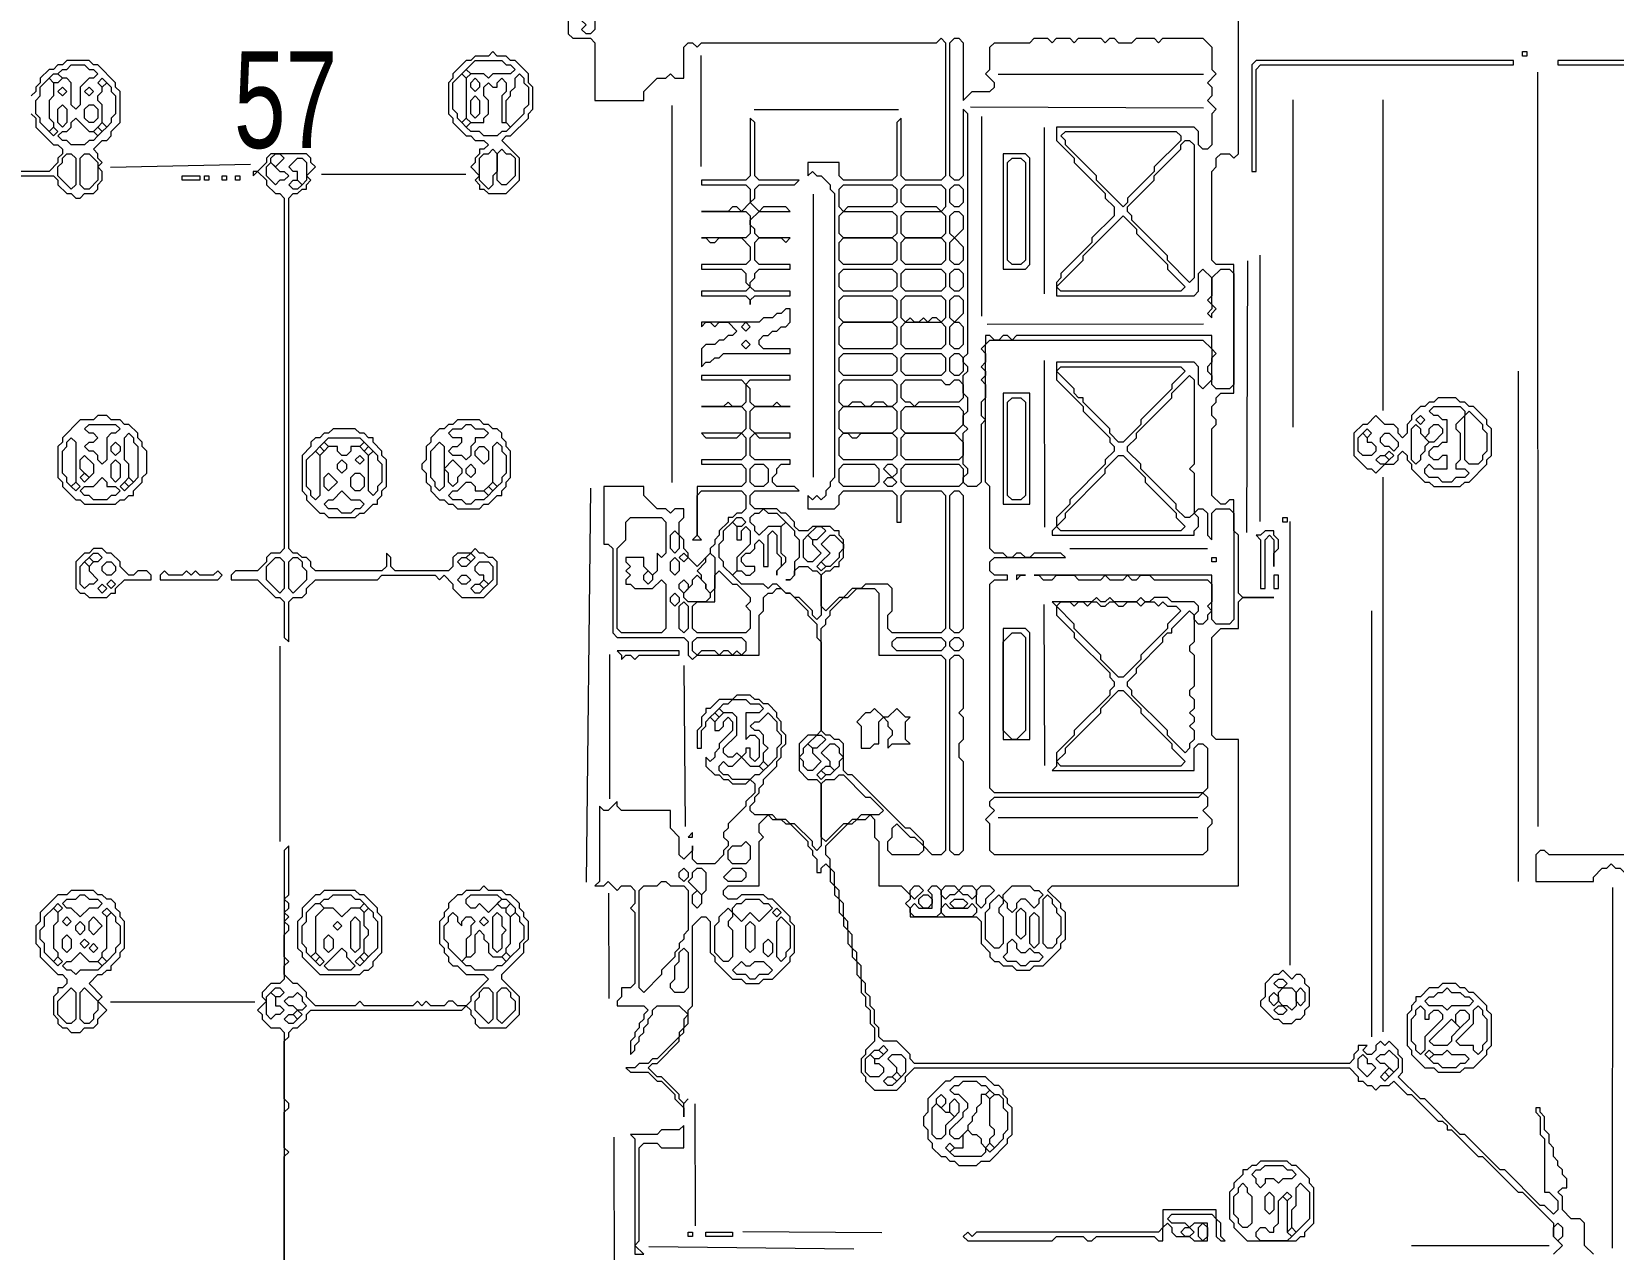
# Model space of a CAD drawing. Extents: x 10 to 1972, y 11 to 1392.
# Drawn here: x 509.1 to 865.5, y 531.1 to 805.5 of the extents above; entities that cross this region are included whole.
import ezdxf

# ---------------------------------------------------------------- set-up
doc = ezdxf.new("R2010")
doc.units = 0
for name, color, linetype, lineweight in [('OCR_TEXT', 6, 'Continuous', 0), ('TRACE_CURVE', 6, 'Continuous', 0), ('TRACE_STRAIGHT', 5, 'Continuous', 0), ('TRACE_TEXT_SYMBOL', 6, 'Continuous', 0)]:
    doc.layers.add(name, color=color, linetype=linetype, lineweight=lineweight)
doc.styles.add('wqy-unicode', font='wqy-unicode.lff')

msp = doc.modelspace()

# ---------------------------------------------------------------- linework, layer by layer
at = {"layer": 'TRACE_CURVE', "color": 6}
for points in [[(630, 815), (630, 805), (631, 804), (635, 804), (636, 803), (636, 790), (647, 790), (647, 792), (650, 795), (652, 795), (653, 796), (654, 795), (656, 795), (656, 802), (657, 803), (658, 803), (659, 802), (660, 803), (713, 803), (714, 804), (715, 803), (715, 773), (714, 772), (706, 772), (705, 773), (705, 786), (704, 785), (704, 773), (703, 772), (692, 772), (691, 773), (691, 776), (684, 776), (684, 773), (685, 774), (686, 773), (687, 773), (689, 771), (689, 770), (690, 769), (690, 705), (689, 704), (689, 703), (688, 702), (688, 701), (687, 700), (686, 701), (685, 700), (684, 701), (684, 698), (690, 698), (691, 699), (691, 701), (692, 702), (703, 702), (704, 701), (704, 695)], [(777, 724), (780, 724), (780, 753), (776, 753), (775, 754), (775, 774), (776, 775), (776, 777), (777, 778), (779, 778), (780, 777), (781, 778), (781, 811)], [(716, 803), (717, 804), (718, 804), (719, 803), (719, 790), (721, 792), (725, 792), (726, 793), (726, 794), (724, 796), (725, 797), (725, 802), (726, 803), (734, 803), (735, 804), (738, 804), (739, 803), (740, 804), (743, 804), (744, 803), (745, 804), (750, 804), (751, 803), (752, 804), (753, 804), (754, 803), (757, 803), (758, 804), (762, 804), (763, 803), (764, 804), (773, 804), (775, 802), (775, 797), (776, 796), (774, 794), (775, 793), (775, 791), (774, 790), (776, 788), (775, 787), (775, 780), (774, 779), (773, 779), (772, 780), (772, 783), (771, 784), (740, 784), (740, 781), (744, 777), (744, 776), (751, 769), (751, 768), (753, 766), (753, 764), (748, 759), (748, 758), (741, 751), (741, 750), (740, 749), (740, 746), (771, 746), (772, 747), (772, 751)], [(720, 730), (719, 731), (719, 732), (720, 733), (720, 787), (719, 788), (719, 773), (718, 772), (717, 772), (716, 773), (716, 803)], [(563, 778), (562, 777), (562, 776), (560, 774), (559, 774), (559, 773), (560, 774), (562, 772), (562, 771), (564, 769), (565, 769), (566, 768), (566, 689), (565, 688), (563, 688), (562, 687), (562, 686), (560, 684), (555, 684), (554, 683), (554, 682), (560, 682), (564, 678), (565, 678), (566, 677), (566, 669), (567, 668), (567, 677), (568, 678), (570, 678), (571, 679), (571, 680), (573, 682), (587, 682), (588, 683), (600, 683), (601, 682), (602, 683), (604, 681), (604, 680), (606, 678), (611, 678), (614, 681), (614, 686), (613, 687), (612, 687), (611, 688), (610, 688), (609, 689), (608, 688), (605, 688), (604, 687), (604, 685), (603, 684), (591, 684), (590, 685), (590, 687), (589, 688), (589, 685), (588, 684), (573, 684), (572, 685), (572, 686), (571, 687)], [(571, 687), (570, 687), (569, 688), (568, 688), (567, 689), (567, 768), (568, 769), (569, 769), (570, 770), (571, 770), (571, 771), (572, 772), (571, 773), (573, 775), (572, 776), (572, 777), (571, 778), (563, 778)], [(772, 751), (773, 752), (775, 750), (775, 746), (774, 745), (775, 744), (775, 743), (774, 742), (775, 741), (775, 742), (776, 743), (775, 744), (775, 750), (777, 752), (779, 752), (780, 751), (780, 726), (779, 725), (776, 725), (775, 726), (775, 732), (776, 733), (775, 734), (775, 737), (731, 737), (730, 736), (729, 737), (728, 737), (727, 736), (726, 736), (725, 737), (724, 737), (724, 735), (723, 734), (724, 733), (724, 731), (723, 730), (724, 729), (724, 728), (723, 727), (724, 726), (724, 723), (723, 722), (723, 719), (724, 718), (723, 717), (723, 704), (722, 703), (720, 703), (719, 704), (719, 705), (720, 706), (720, 707), (719, 708), (719, 715), (720, 716), (719, 717), (719, 719), (720, 720), (720, 723), (719, 724), (719, 728), (720, 729), (720, 730)], [(724, 735), (725, 736), (773, 736), (775, 734), (775, 731), (774, 730), (774, 729), (775, 728), (775, 727), (773, 725), (772, 726), (772, 730), (771, 731), (740, 731), (740, 727), (746, 721), (746, 720), (752, 714), (752, 713), (753, 712), (753, 711), (751, 709), (751, 708), (743, 700), (743, 699), (740, 696), (740, 694), (739, 693), (739, 692), (771, 692), (771, 693), (772, 694), (772, 696), (771, 697), (772, 698), (773, 698), (774, 697), (774, 692), (775, 691), (775, 697), (776, 698), (779, 698), (780, 697), (780, 673), (779, 672), (776, 672), (775, 673), (775, 683), (735, 683), (736, 683), (737, 682), (739, 682), (740, 683), (744, 683), (745, 682), (750, 682), (751, 683), (752, 682), (755, 682), (756, 683), (757, 682), (758, 682), (759, 683), (761, 683)], [(741, 688), (735, 688), (734, 687), (733, 687), (732, 688), (731, 688), (730, 687), (729, 687), (728, 688), (726, 688), (725, 689), (725, 703), (724, 704), (724, 735)], [(671, 716), (671, 720), (672, 721), (680, 721), (678, 721), (677, 722), (676, 721), (672, 721), (671, 722), (671, 725), (670, 726), (671, 727), (680, 727), (680, 728), (660, 728), (660, 727), (669, 727), (670, 726), (670, 722), (669, 721), (667, 721), (666, 722), (665, 721), (660, 721), (669, 721), (670, 720), (670, 716), (669, 715), (660, 715), (661, 714), (668, 714), (669, 715), (670, 714), (670, 710), (669, 709), (660, 709), (660, 708), (669, 708), (670, 707), (670, 704), (669, 703), (659, 703), (659, 692), (658, 691), (660, 691), (659, 692), (659, 701), (660, 702), (669, 702), (670, 701), (670, 698), (669, 697), (668, 697), (667, 696), (666, 696), (666, 695), (664, 693), (664, 692), (663, 691), (663, 690), (662, 689), (662, 688), (659, 685), (657, 687)], [(688, 622), (693, 627), (694, 627), (695, 628), (697, 628), (698, 629), (699, 628), (699, 624), (700, 623), (700, 613), (705, 613), (707, 611), (707, 610), (706, 609), (707, 608), (707, 606), (722, 606), (723, 605), (723, 600), (725, 598), (725, 597), (726, 596), (727, 596), (728, 595), (730, 595), (731, 594), (734, 594), (735, 595), (737, 595), (741, 599), (741, 600), (742, 601), (742, 607), (741, 608), (741, 609), (738, 612), (739, 613), (781, 613), (781, 646), (776, 646), (775, 647), (775, 669), (777, 671), (781, 671), (781, 677), (782, 678), (789, 678), (782, 678), (781, 679), (781, 692), (780, 693), (780, 700), (779, 700), (778, 699), (777, 699), (775, 701), (775, 716), (776, 717), (776, 718), (775, 719), (775, 721), (776, 722), (776, 723), (777, 724)], [(704, 695), (705, 695), (705, 701), (706, 702), (714, 702), (715, 701), (715, 671), (714, 670), (703, 670), (702, 671), (702, 674), (703, 675), (703, 680), (702, 681), (697, 681), (696, 680), (694, 680), (692, 678), (691, 678), (688, 675), (687, 676), (687, 683), (688, 684), (689, 684), (690, 685), (691, 685), (691, 686), (692, 687), (692, 691), (691, 692), (691, 693), (690, 693), (689, 694), (685, 694), (684, 693), (682, 693), (681, 694), (681, 695), (679, 697), (678, 697), (677, 698), (672, 698), (671, 699), (671, 701), (672, 702), (682, 702), (681, 703), (677, 703), (676, 704), (676, 705), (677, 706), (677, 707), (678, 708), (680, 708), (680, 709), (672, 709), (671, 710), (671, 714), (672, 715), (673, 714), (680, 714), (680, 715), (672, 715), (671, 716)], [(657, 687), (657, 688), (656, 689), (656, 691), (655, 692), (655, 695), (656, 696), (656, 698), (654, 698), (653, 697), (652, 698), (650, 698), (647, 701), (647, 703), (638, 703), (638, 690), (639, 690), (640, 689), (640, 670), (641, 669), (656, 669), (657, 668), (657, 665), (658, 664), (659, 665), (673, 665), (673, 674), (674, 675), (674, 678), (675, 679), (676, 679), (677, 680), (678, 680), (679, 679), (680, 679), (684, 675), (684, 674), (686, 672), (686, 669), (687, 668), (687, 648), (686, 647), (684, 647), (682, 645), (682, 639), (684, 637), (686, 637), (687, 636), (687, 622), (686, 621), (685, 622), (685, 623), (681, 627), (680, 627), (679, 628), (677, 628), (676, 629), (672, 629), (671, 630), (671, 631), (672, 632), (672, 633), (673, 634), (673, 635)], [(761, 683), (762, 682), (774, 682), (775, 681), (775, 677), (774, 676), (775, 675), (774, 674), (774, 673), (773, 672), (772, 672), (771, 673), (771, 674), (772, 675), (772, 676), (771, 677), (766, 677), (765, 678), (762, 678), (761, 677), (760, 677), (759, 678), (758, 677), (753, 677), (752, 678), (751, 677), (750, 677), (749, 678), (748, 677), (739, 677), (740, 676), (740, 674), (744, 670), (744, 669), (752, 661), (752, 660), (753, 659), (753, 658), (752, 657), (752, 656), (744, 648), (744, 647), (740, 643), (740, 640), (739, 639), (771, 639), (771, 644), (772, 645), (773, 645), (774, 644), (774, 635), (773, 634), (726, 634), (725, 635), (725, 681), (726, 682), (729, 682), (729, 683), (726, 683), (725, 684), (725, 686), (726, 687), (742, 687), (741, 688)], [(673, 635), (674, 636), (674, 637), (677, 640), (677, 641), (678, 642), (678, 644), (679, 645), (679, 647), (678, 648), (678, 650), (677, 651), (677, 652), (675, 654), (674, 654), (673, 655), (672, 655), (671, 656), (668, 656), (667, 655), (664, 655), (662, 653), (661, 653), (661, 652), (660, 651), (660, 649), (659, 648), (659, 644), (660, 644), (660, 648), (661, 649), (661, 650), (662, 651), (663, 650), (663, 648), (664, 648), (665, 649), (665, 650), (666, 651), (667, 650), (667, 648), (664, 645), (664, 644), (663, 643), (663, 642), (662, 641), (661, 642), (661, 640), (663, 638), (664, 638), (665, 637), (666, 637), (667, 636), (670, 636), (671, 637), (672, 636), (672, 634), (670, 632), (670, 631), (666, 627), (666, 626), (665, 625), (665, 624), (666, 623)], [(666, 623), (666, 622), (665, 621), (665, 620), (663, 618), (659, 618), (658, 619), (658, 622), (658, 621), (656, 619), (655, 620), (655, 624), (653, 626), (653, 630), (642, 630), (641, 631), (641, 632), (639, 630), (638, 630), (637, 631), (637, 614), (636, 613), (638, 613), (639, 614), (641, 612), (642, 613), (644, 613), (645, 612), (645, 609), (644, 608), (645, 607), (645, 591), (644, 590), (642, 590), (642, 588), (641, 587), (641, 586), (647, 586), (648, 585), (647, 584), (647, 583), (646, 582), (646, 581), (645, 580), (645, 579), (644, 578), (644, 575), (645, 576), (645, 577), (646, 578), (646, 579), (647, 580), (647, 581), (648, 582), (648, 583), (649, 584), (649, 585), (650, 586), (655, 586), (657, 584), (656, 583), (656, 581), (655, 580), (655, 579)], [(673, 625), (673, 627), (675, 629), (676, 628), (678, 628), (679, 627), (680, 627), (684, 623), (684, 622), (685, 621), (685, 620), (686, 619), (686, 616), (687, 616), (687, 617), (688, 618), (689, 617), (689, 614), (690, 613), (690, 611), (691, 610), (691, 607), (692, 606), (692, 604), (693, 603), (693, 600), (694, 599), (694, 597), (695, 596), (695, 593), (696, 592), (696, 589), (697, 588), (697, 586), (698, 585), (698, 582), (699, 581), (699, 578), (697, 576), (697, 575), (696, 574), (696, 571), (697, 570), (697, 569), (699, 567), (704, 567), (706, 569), (706, 570), (708, 572), (806, 572), (808, 570), (808, 569), (809, 569), (810, 568), (811, 568), (812, 567), (813, 568), (815, 568), (816, 569), (819, 566), (820, 566), (826, 560), (827, 560), (828, 559)], [(655, 579), (650, 574), (649, 574), (648, 573), (646, 573), (645, 572), (643, 572), (644, 571), (648, 571), (650, 569), (651, 569), (654, 566), (654, 565), (656, 563), (656, 561), (656, 564), (657, 565), (656, 564), (655, 565), (655, 566), (651, 570), (650, 570), (648, 572), (649, 573), (650, 573), (655, 578), (655, 579), (656, 580), (656, 581), (657, 582), (657, 585), (658, 586), (658, 604), (660, 606), (661, 606), (662, 605), (662, 598), (663, 597), (663, 596), (667, 592), (669, 592), (670, 591), (673, 591), (674, 592), (676, 592), (680, 596), (680, 597), (681, 598), (681, 604), (680, 605), (680, 606), (676, 610), (675, 610), (674, 611), (669, 611), (668, 610), (666, 610), (665, 611), (665, 612), (666, 613), (673, 613), (673, 623), (674, 624), (673, 625)], [(567, 622), (566, 621), (566, 592), (565, 591), (563, 591), (561, 589), (561, 588), (562, 587), (560, 585), (561, 584), (561, 583), (563, 581), (565, 581), (566, 580), (566, 495)], [(599, 586), (598, 587), (597, 586), (596, 587), (595, 586), (584, 586), (583, 587), (582, 586), (573, 586), (571, 588), (571, 589), (569, 591), (568, 591), (566, 593), (566, 595), (567, 596), (566, 597), (566, 602), (567, 603), (567, 604), (566, 605), (567, 606), (566, 607), (567, 608), (567, 609), (566, 610), (567, 611), (567, 622)], [(850, 556), (850, 544), (851, 544), (853, 542), (853, 540), (852, 539), (850, 541), (849, 541), (841, 549), (840, 549), (832, 557), (831, 557), (823, 565), (822, 565), (817, 570), (818, 571), (818, 574), (817, 575), (817, 576), (815, 578), (814, 577), (813, 578), (812, 577), (812, 576), (811, 575), (810, 575), (809, 576), (810, 577), (808, 577), (808, 576), (807, 575), (807, 574), (806, 573), (708, 573), (707, 574), (707, 575), (704, 578), (701, 578), (700, 579), (700, 581), (699, 582), (699, 585), (698, 586), (698, 588), (697, 589), (697, 591), (696, 592), (696, 595), (695, 596), (695, 598), (694, 599), (694, 602), (693, 603), (693, 605), (692, 606), (692, 609), (691, 610), (691, 612), (690, 613), (690, 616), (689, 617), (689, 619), (688, 620), (688, 622)], [(566, 562), (567, 563), (567, 564), (566, 565), (566, 578), (567, 579), (567, 580), (568, 581), (569, 581), (571, 583), (571, 584), (572, 585), (606, 585), (607, 586), (608, 585), (608, 584), (609, 583), (609, 582), (610, 581), (616, 581), (619, 584), (619, 588), (615, 592), (615, 593), (620, 598), (620, 600), (621, 601), (621, 605), (620, 606), (620, 607), (619, 608), (619, 609), (617, 611), (616, 611), (615, 612), (612, 612), (611, 613), (610, 612), (607, 612), (606, 611), (605, 611), (603, 609), (603, 608), (602, 607), (602, 606), (601, 605), (601, 600), (602, 599), (602, 598), (603, 597), (603, 596), (604, 595), (605, 595), (607, 593), (611, 593), (612, 592), (608, 588), (608, 587), (607, 586), (605, 586), (604, 587), (603, 587), (602, 586), (599, 586)], [(566, 495), (566, 552), (567, 553), (566, 554), (566, 562)], [(861, 530), (859, 532), (859, 537), (858, 538), (856, 538), (854, 540), (854, 543), (853, 544), (854, 545), (855, 545), (855, 547), (854, 548), (854, 549), (853, 550), (853, 551), (852, 552), (852, 554), (851, 555), (851, 557), (850, 558), (850, 561), (849, 562), (849, 563), (848, 563), (848, 562), (849, 561), (849, 557), (850, 556)], [(828, 559), (828, 558), (829, 558), (835, 552), (836, 552), (844, 544), (845, 544), (852, 537), (852, 534), (854, 532), (852, 530)]]:
    msp.add_lwpolyline(points, dxfattribs=at)
for points in [[(633, 808), (634, 809), (635, 809), (636, 808), (636, 806), (635, 805), (634, 805), (633, 806), (634, 807)], [(741, 782), (742, 783), (767, 783), (768, 782), (768, 781), (762, 775), (762, 774), (756, 768), (756, 767), (755, 766), (749, 772), (749, 773), (742, 780), (742, 781)], [(768, 780), (769, 781), (770, 781), (771, 780), (771, 750), (770, 749), (765, 754), (765, 755), (757, 763), (757, 764), (756, 765), (756, 766), (762, 772), (762, 773), (768, 779)], [(563, 777), (564, 778), (565, 778), (566, 777), (564, 775), (563, 776)], [(569, 777), (570, 777), (571, 776), (571, 772), (570, 771), (569, 772), (569, 774), (568, 774), (567, 775)], [(562, 775), (563, 776), (565, 774), (566, 774), (567, 773), (566, 772), (565, 772), (564, 771), (562, 773)], [(567, 771), (568, 772), (569, 772), (570, 771), (569, 770), (568, 770)], [(691, 770), (692, 771), (703, 771), (704, 770), (704, 767), (703, 766), (693, 766), (692, 765), (691, 766)], [(705, 770), (706, 771), (714, 771), (715, 770), (715, 766), (714, 765), (713, 766), (706, 766), (705, 767)], [(716, 770), (717, 771), (718, 771), (719, 770), (719, 767), (718, 766), (717, 766), (716, 767)], [(691, 764), (692, 765), (703, 765), (704, 764), (704, 760), (703, 759), (692, 759), (691, 760)], [(705, 764), (706, 765), (714, 765), (715, 764), (715, 760), (714, 759), (706, 759), (705, 760)], [(716, 764), (717, 765), (718, 765), (719, 764), (719, 761), (717, 759), (716, 760)], [(755, 764), (758, 761), (758, 760), (765, 753), (765, 752), (769, 748), (768, 747), (741, 747), (740, 748), (746, 754), (746, 755)], [(691, 758), (692, 759), (703, 759), (704, 758), (704, 754), (703, 753), (692, 753), (691, 754)], [(705, 758), (706, 759), (714, 759), (715, 758), (715, 754), (714, 753), (706, 753), (705, 754)], [(716, 758), (717, 759), (719, 757), (719, 754), (718, 753), (717, 753), (716, 754)], [(691, 751), (692, 752), (703, 752), (704, 751), (704, 748), (703, 747), (692, 747), (691, 748)], [(705, 751), (706, 752), (714, 752), (715, 751), (715, 748), (714, 747), (706, 747), (705, 748)], [(716, 751), (717, 752), (718, 752), (719, 751), (719, 748), (718, 747), (717, 747), (716, 748)], [(691, 745), (692, 746), (703, 746), (704, 745), (704, 741), (703, 740), (692, 740), (691, 741)], [(705, 745), (706, 746), (714, 746), (715, 745), (715, 741), (714, 740), (713, 741), (712, 741), (711, 740), (710, 741), (709, 740), (708, 740), (707, 741), (706, 740), (705, 741)], [(716, 745), (717, 746), (718, 746), (719, 745), (719, 742), (717, 740), (716, 741)], [(691, 739), (692, 740), (703, 740), (704, 739), (704, 735), (703, 734), (692, 734), (691, 735)], [(705, 739), (706, 740), (714, 740), (715, 739), (715, 735), (714, 734), (706, 734), (705, 735)], [(716, 739), (717, 740), (718, 740), (719, 739), (719, 735), (718, 734), (717, 734), (716, 735)], [(691, 732), (692, 733), (703, 733), (704, 732), (704, 729), (703, 728), (692, 728), (691, 729)], [(705, 732), (706, 733), (714, 733), (715, 732), (715, 729), (714, 728), (706, 728), (705, 729)], [(716, 732), (717, 733), (718, 733), (719, 732), (719, 729), (718, 728), (717, 728), (716, 729)], [(740, 729), (741, 730), (768, 730), (769, 729), (766, 726), (766, 725), (759, 718), (759, 717), (755, 713), (754, 713), (752, 715), (752, 716), (746, 722), (746, 723), (745, 723), (744, 724), (744, 725)], [(770, 728), (771, 727), (771, 708), (770, 707), (771, 706), (771, 697), (770, 696), (769, 696), (767, 698), (767, 699), (759, 707), (759, 708), (756, 711), (756, 712), (758, 714), (758, 715), (766, 723), (766, 724)], [(691, 726), (692, 727), (703, 727), (704, 726), (704, 722), (703, 721), (702, 721), (701, 722), (699, 722), (698, 721), (697, 721), (696, 722), (694, 722), (693, 721), (692, 721), (691, 722)], [(705, 726), (706, 727), (714, 727), (715, 726), (716, 726), (717, 727), (718, 727), (719, 726), (719, 723), (718, 722), (709, 722), (708, 721), (707, 722), (706, 722), (705, 723)], [(691, 720), (692, 721), (703, 721), (704, 720), (704, 716), (703, 715), (692, 715), (691, 716)], [(705, 720), (706, 721), (718, 721), (719, 720), (719, 717), (717, 715), (706, 715), (705, 716)], [(691, 714), (692, 715), (693, 715), (694, 714), (695, 714), (696, 715), (703, 715), (704, 714), (704, 710), (703, 709), (692, 709), (691, 710)], [(705, 714), (706, 715), (717, 715), (719, 713), (719, 710), (718, 709), (706, 709), (705, 710)], [(754, 710), (755, 710), (760, 705), (760, 704), (767, 697), (767, 696), (769, 694), (768, 693), (741, 693), (740, 694), (742, 696), (742, 697), (751, 706), (751, 707)], [(671, 707), (672, 708), (674, 708), (675, 707), (675, 704), (674, 703), (672, 703), (671, 704)], [(691, 707), (692, 708), (699, 708), (700, 707), (700, 704), (699, 703), (692, 703), (691, 704)], [(701, 707), (702, 708), (703, 708), (704, 707), (704, 706), (703, 705)], [(705, 707), (706, 708), (718, 708), (719, 707), (719, 704), (718, 703), (706, 703), (705, 704)], [(701, 704), (702, 705), (703, 705), (704, 704), (703, 703), (702, 703)], [(716, 701), (717, 702), (718, 702), (719, 701), (719, 671), (718, 670), (717, 670), (716, 671)], [(643, 695), (644, 696), (651, 696), (652, 695), (652, 688), (651, 687), (650, 688), (650, 684), (649, 683), (647, 685), (647, 687), (643, 687), (643, 686), (644, 685), (643, 684), (644, 683), (643, 682), (643, 681), (644, 681), (645, 680), (649, 680), (651, 682), (652, 681), (652, 671), (651, 670), (642, 670), (641, 671), (641, 689), (643, 691)], [(667, 695), (668, 696), (669, 696), (670, 695), (669, 694), (668, 694)], [(673, 697), (674, 698), (675, 697), (677, 697), (679, 695), (678, 694), (675, 694), (673, 692), (672, 693), (672, 694), (671, 695), (671, 696), (672, 697)], [(653, 692), (654, 693), (655, 692), (655, 689), (654, 688), (653, 689)], [(667, 695), (668, 694), (668, 691), (669, 691), (669, 693), (670, 694), (671, 693), (671, 690), (668, 687), (668, 684), (667, 683), (665, 685), (665, 686), (664, 687), (664, 690), (665, 691), (665, 693)], [(678, 694), (679, 695), (681, 693), (681, 692), (682, 691), (682, 687), (681, 686), (681, 683), (680, 682), (679, 682), (680, 682), (681, 683), (681, 684), (682, 685), (684, 685), (685, 684), (686, 684), (687, 683), (687, 674), (686, 673), (685, 674), (685, 675), (682, 678), (681, 678), (680, 679), (679, 679), (677, 681), (676, 681), (675, 680), (674, 681), (669, 681), (667, 683), (668, 684), (669, 684), (670, 683), (671, 683), (672, 684), (672, 685), (670, 685), (669, 686), (669, 687), (670, 688), (671, 688), (672, 689), (672, 690), (673, 691), (674, 690), (674, 685), (675, 685), (675, 692), (676, 693), (677, 692), (677, 688), (678, 687), (678, 685), (677, 684), (677, 683), (677, 684), (679, 686), (679, 687), (678, 688)], [(683, 691), (684, 692), (685, 691), (685, 690), (687, 688), (685, 686), (684, 686), (683, 687)], [(686, 694), (687, 694), (688, 693), (686, 691), (685, 691), (684, 692)], [(689, 692), (690, 692), (692, 690), (692, 689), (691, 688), (691, 687), (689, 685), (688, 685), (687, 686), (689, 688), (687, 690)], [(607, 687), (608, 688), (609, 687), (608, 686)], [(655, 687), (656, 688), (657, 687), (656, 686)], [(661, 687), (662, 688), (663, 687), (663, 680), (662, 679), (661, 680), (661, 681), (660, 682), (660, 683), (659, 684), (661, 686)], [(564, 687), (565, 687), (566, 686), (566, 680), (565, 679), (562, 682), (562, 685)], [(567, 686), (568, 687), (569, 687), (570, 686), (570, 685), (571, 684), (571, 682), (568, 679), (567, 680)], [(605, 686), (606, 687), (607, 687), (608, 686), (607, 685), (606, 685)], [(609, 685), (610, 686), (612, 686), (613, 685), (613, 682), (612, 681), (611, 682), (611, 683), (610, 683), (609, 684)], [(653, 686), (654, 687), (655, 686), (655, 684), (654, 683), (653, 684)], [(686, 685), (687, 686), (688, 685), (687, 684)], [(605, 682), (606, 683), (607, 683), (608, 682), (607, 681), (606, 681)], [(608, 680), (609, 681), (610, 681), (611, 680), (610, 679), (609, 679)], [(610, 681), (611, 682), (612, 681), (611, 680)], [(647, 683), (648, 684), (649, 683), (649, 682), (648, 681), (647, 682)], [(655, 681), (656, 682), (657, 681), (657, 680), (656, 679), (655, 680)], [(658, 682), (659, 683), (661, 681), (661, 680), (662, 679), (662, 678), (661, 677), (657, 677), (656, 678), (656, 679), (658, 681)], [(663, 683), (664, 684), (667, 681), (668, 681), (671, 678), (671, 677), (670, 676), (671, 675), (671, 671), (670, 670), (659, 670), (658, 671), (658, 676), (659, 677), (663, 677)], [(653, 678), (654, 679), (655, 678), (655, 677), (654, 676), (653, 677)], [(695, 680), (699, 680), (700, 679), (700, 665), (714, 665), (715, 664), (715, 621), (714, 620), (712, 620), (710, 622), (710, 623), (707, 626), (706, 626), (694, 638), (693, 638), (692, 639), (692, 645), (691, 646), (690, 646), (689, 647), (688, 647), (687, 648), (687, 671), (688, 672), (688, 673), (689, 674), (689, 675), (692, 678), (693, 678)], [(655, 676), (656, 677), (657, 676), (657, 671), (656, 670), (655, 671)], [(740, 676), (741, 677), (743, 677), (744, 676), (745, 677), (746, 677), (747, 676), (748, 677), (749, 677), (750, 676), (751, 676), (752, 677), (753, 677), (754, 676), (755, 676), (756, 677), (758, 677), (759, 676), (760, 677), (762, 677), (763, 676), (764, 677), (765, 676), (767, 676), (768, 675), (765, 672), (765, 671), (759, 665), (759, 664), (755, 660), (754, 660), (750, 664), (750, 665), (744, 671), (744, 672)], [(770, 675), (771, 674), (771, 668), (770, 667), (770, 666), (771, 665), (771, 658), (770, 657), (770, 656), (771, 655), (771, 653), (770, 652), (771, 651), (771, 650), (770, 649), (771, 648), (771, 646), (770, 645), (770, 644), (769, 643), (765, 647), (765, 648), (757, 656), (757, 657), (756, 658), (756, 659), (758, 661), (758, 662), (764, 668), (764, 669), (765, 670), (766, 670), (766, 671)], [(658, 668), (659, 669), (669, 669), (670, 668), (670, 666), (669, 665), (668, 666), (667, 665), (666, 666), (665, 666), (664, 665), (663, 666), (660, 666), (659, 665), (658, 666)], [(703, 668), (704, 669), (714, 669), (715, 668), (715, 667), (714, 666), (704, 666), (703, 667)], [(716, 668), (717, 669), (718, 669), (719, 668), (719, 667), (718, 666), (717, 666), (716, 667)], [(716, 664), (717, 665), (718, 665), (719, 664), (719, 653), (718, 652), (719, 651), (719, 646), (718, 645), (718, 642), (719, 641), (719, 621), (718, 620), (717, 620), (716, 621)], [(754, 657), (755, 657), (759, 653), (759, 652), (766, 645), (766, 644), (769, 641), (768, 640), (741, 640), (740, 641), (742, 643), (742, 644), (750, 652), (750, 653)], [(663, 652), (664, 653), (665, 652), (664, 651)], [(666, 654), (667, 655), (670, 655), (671, 654), (673, 654), (674, 653), (673, 652), (670, 652), (670, 646), (671, 647), (672, 647), (673, 646), (673, 642), (672, 641), (671, 642), (671, 644), (670, 644), (670, 643), (669, 642), (668, 643), (667, 642), (666, 642), (665, 643), (665, 644), (668, 647), (668, 651), (667, 652), (665, 652), (664, 653), (665, 654)], [(662, 651), (663, 652), (664, 651), (663, 650)], [(675, 652), (677, 650), (677, 648), (678, 647), (678, 645), (677, 644), (677, 642), (675, 640), (674, 641), (674, 643), (675, 644), (674, 645), (674, 647), (673, 648), (672, 648), (671, 649), (672, 650), (673, 650)], [(686, 647), (687, 647), (688, 646), (686, 644), (685, 644), (684, 645)], [(669, 642), (671, 640), (673, 640), (674, 639), (673, 638), (672, 638), (671, 637), (667, 637), (666, 638), (665, 638), (664, 639), (664, 640), (665, 641), (666, 640), (667, 640)], [(683, 644), (684, 645), (685, 644), (685, 643), (687, 641), (685, 639), (684, 639), (683, 640), (683, 641), (682, 642), (683, 643)], [(689, 645), (690, 645), (691, 644), (691, 643), (692, 642), (691, 641), (691, 640), (690, 639), (689, 640), (689, 641), (687, 643)], [(673, 640), (674, 641), (675, 640), (674, 639)], [(686, 638), (687, 639), (688, 638), (687, 637)], [(687, 639), (688, 640), (689, 640), (690, 639), (689, 638), (688, 638)], [(690, 637), (691, 638), (692, 638), (697, 633), (698, 633), (701, 630), (700, 629), (696, 629), (695, 628), (694, 628), (693, 627), (692, 627), (688, 623), (687, 624), (687, 636), (688, 637)], [(772, 633), (773, 634), (774, 633), (774, 631), (773, 630), (775, 628), (775, 627), (774, 626), (774, 621), (773, 620), (726, 620), (725, 621), (725, 627), (724, 628), (726, 630), (725, 631), (725, 632), (726, 633)], [(703, 626), (704, 627), (707, 624), (708, 624), (710, 622), (710, 621), (709, 620), (703, 620), (702, 621), (702, 623), (703, 624)], [(669, 622), (670, 623), (671, 622), (671, 619), (670, 618), (667, 618), (666, 619), (666, 621), (667, 622)], [(655, 616), (656, 617), (657, 616), (657, 615), (656, 614), (655, 615)], [(658, 616), (659, 617), (660, 617), (661, 616), (661, 612), (660, 611), (657, 614), (658, 615)], [(667, 617), (669, 617), (670, 616), (670, 615), (669, 614), (666, 614), (665, 615)], [(650, 613), (651, 614), (652, 614), (653, 613), (656, 613), (657, 612), (657, 603), (656, 602), (656, 601), (655, 600), (655, 599), (654, 598), (654, 597), (651, 594), (651, 593), (647, 589), (646, 590), (646, 612), (647, 613)], [(607, 610), (608, 611), (614, 611), (615, 610), (612, 607), (610, 609), (609, 608), (608, 608), (607, 609)], [(614, 609), (615, 610), (616, 610), (617, 609), (616, 608), (615, 608)], [(658, 611), (659, 612), (660, 611), (660, 609), (659, 608), (658, 609)], [(669, 609), (670, 610), (673, 610), (674, 609), (675, 609), (676, 608), (673, 605), (671, 607), (669, 605), (667, 607), (667, 608), (668, 609)], [(711, 612), (712, 613), (713, 613), (714, 612), (714, 607), (713, 606), (708, 606), (707, 607), (707, 608), (708, 609), (709, 608), (712, 608), (712, 611)], [(707, 612), (708, 613), (709, 613), (710, 612), (708, 610), (707, 611)], [(709, 610), (710, 611), (711, 611), (712, 610), (712, 609), (711, 608), (710, 608), (709, 609)], [(714, 612), (715, 613), (717, 613), (718, 612), (717, 611), (716, 611), (715, 610), (714, 611)], [(716, 609), (717, 610), (719, 610), (720, 609), (719, 608), (717, 608)], [(718, 612), (719, 613), (721, 613), (722, 612), (722, 611), (721, 610), (720, 611), (719, 611)], [(722, 612), (723, 613), (725, 613), (726, 612), (724, 610), (724, 609), (723, 608), (722, 609)], [(727, 611), (728, 610), (728, 609), (727, 608), (727, 607), (728, 606), (728, 600), (727, 599), (726, 599), (724, 601), (724, 607), (725, 608), (725, 609)], [(730, 613), (734, 613), (735, 612), (736, 612), (737, 611), (736, 610), (736, 609), (735, 608), (733, 610), (732, 610), (731, 609), (731, 608), (730, 607), (729, 608), (729, 609), (728, 610), (728, 611)], [(737, 610), (738, 611), (739, 610), (739, 609), (740, 608), (740, 607), (741, 606), (741, 602), (740, 601), (740, 600), (739, 599), (738, 599), (737, 600)], [(603, 606), (604, 607), (605, 606), (605, 605), (606, 604), (606, 605), (607, 606), (608, 606), (609, 605), (608, 604), (608, 602), (607, 601), (607, 597), (606, 596), (603, 599), (603, 600), (602, 601), (602, 604), (603, 605)], [(610, 605), (611, 606), (612, 605), (611, 604)], [(613, 606), (614, 607), (615, 606), (615, 604), (616, 603), (615, 602), (615, 599), (614, 598), (613, 599)], [(616, 608), (617, 609), (618, 608), (618, 607), (617, 606), (616, 607)], [(617, 606), (618, 607), (619, 606), (619, 605), (620, 604), (620, 601), (619, 600), (619, 599), (617, 597), (616, 598), (616, 599), (617, 600)], [(666, 608), (667, 607), (667, 606), (666, 605), (666, 604), (667, 603), (667, 597), (666, 596), (665, 596), (663, 598), (663, 604), (664, 605), (664, 606)], [(676, 607), (677, 608), (678, 607), (677, 606)], [(677, 605), (678, 606), (680, 604), (680, 599), (679, 598), (679, 597), (678, 596), (677, 597)], [(714, 608), (715, 609), (716, 608), (720, 608), (721, 609), (722, 608), (722, 607), (721, 606), (715, 606), (714, 607)], [(731, 607), (732, 608), (733, 607), (733, 602), (732, 601), (731, 602)], [(734, 606), (735, 607), (736, 606), (736, 600), (735, 599), (734, 600)], [(609, 602), (610, 603), (611, 602), (611, 601), (612, 600), (612, 598), (613, 597), (615, 597), (616, 596), (615, 595), (614, 595), (613, 594), (609, 594), (608, 595), (607, 595), (606, 596), (607, 597), (608, 597), (609, 598)], [(670, 604), (671, 605), (672, 604), (672, 599), (671, 598), (670, 599)], [(655, 598), (656, 599), (657, 598), (657, 590), (656, 589), (654, 589), (653, 590), (653, 591), (654, 592), (654, 595), (655, 596)], [(674, 600), (675, 601), (676, 600), (676, 598), (675, 597), (674, 598)], [(729, 600), (730, 601), (731, 600), (731, 599), (732, 598), (733, 598), (734, 599), (735, 598), (736, 598), (737, 597), (736, 596), (734, 596), (733, 595), (732, 595), (731, 596), (729, 596), (728, 597), (729, 598)], [(615, 597), (616, 598), (617, 597), (616, 596)], [(669, 596), (670, 595), (671, 595), (672, 596), (674, 596), (676, 594), (675, 593), (673, 593), (672, 592), (671, 592), (670, 593), (668, 593), (667, 594)], [(562, 588), (563, 589), (564, 588), (564, 586), (565, 586), (566, 585), (565, 584), (564, 584), (563, 583), (562, 584)], [(563, 589), (564, 590), (565, 590), (566, 589), (565, 588), (564, 588)], [(568, 588), (569, 589), (570, 588), (570, 587), (571, 586), (570, 585), (569, 585), (568, 586), (567, 586), (566, 587), (567, 588)], [(610, 589), (611, 590), (612, 590), (613, 589), (613, 583), (612, 582), (609, 585), (609, 587), (610, 588)], [(614, 589), (615, 590), (616, 590), (617, 589), (617, 588), (618, 587), (618, 585), (615, 582), (614, 583)], [(568, 584), (569, 585), (570, 584), (569, 583)], [(566, 583), (567, 584), (568, 584), (569, 583), (568, 582), (567, 582)], [(697, 574), (698, 575), (699, 574), (699, 573), (700, 573), (701, 572), (701, 571), (700, 570), (698, 570), (697, 571)], [(698, 575), (699, 576), (700, 576), (701, 575), (700, 574), (699, 574)], [(700, 576), (701, 577), (702, 576), (701, 575)], [(702, 574), (703, 575), (705, 575), (706, 574), (706, 571), (705, 570), (704, 571), (704, 572)], [(808, 574), (809, 575), (810, 574), (810, 573), (811, 573), (812, 572), (810, 570), (808, 572)], [(814, 575), (815, 576), (817, 574), (817, 572), (816, 571), (814, 573), (813, 573), (812, 574), (813, 575)], [(703, 570), (704, 571), (705, 570), (704, 569)], [(813, 570), (814, 571), (815, 570), (814, 569)], [(814, 571), (815, 572), (816, 571), (815, 570)], [(701, 569), (702, 570), (703, 570), (704, 569), (703, 568), (702, 568)], [(852, 536), (853, 537), (854, 536), (854, 534), (853, 533), (852, 534)]]:
    msp.add_lwpolyline(points, close=True, dxfattribs=at)
at = {"layer": 'TRACE_STRAIGHT', "color": 5}
for p, q in [((659.85, 800.12), (659.85, 775.12)), ((726.87, 795.91), (773.13, 795.88)), ((848.39, 796.38), (848.48, 626.37)), ((653.31, 788.88), (653.33, 703.88)), ((671.87, 787.94), (704.38, 787.96)), ((720.62, 788.52), (773.12, 788.36)), ((793.28, 790.12), (793.29, 716.38)), ((813.6, 720.12), (813.62, 790.13)), ((723.12, 786.38), (723.12, 741.38)), ((737.2, 783.88), (737.2, 746.38)), ((526.85, 774.99), (558.4, 775.6)), ((574.37, 773.39), (606.88, 773.39)), ((685.17, 768.87), (685.2, 705.12)), ((782.9, 692.63), (783.13, 753.87)), ((785.87, 695.12), (785.91, 755.13)), ((724.37, 739.57), (773.13, 739.69)), ((737.23, 731.38), (737.27, 693.87)), ((844, 729), (844, 614)), ((634.07, 613.86), (635.04, 702.63)), ((813.61, 580.12), (813.61, 705.12)), ((792.66, 595.12), (792.67, 695.13)), ((743, 689), (774, 689)), ((737.17, 676.38), (737.28, 640.12)), ((811, 675), (811, 579)), ((565, 667), (565, 623)), ((639.27, 665.12), (639.31, 632.62)), ((656.04, 662.63), (656.33, 626.37)), ((726.87, 628.43), (771.88, 628.38)), ((639.05, 611.37), (639.1, 587.62)), ((865.3, 531.37), (865.35, 612.62)), ((526.87, 586.91), (559.37, 586.91)), ((658.52, 563.88), (658.59, 536.38)), ((640.26, 556.38), (640.42, 451.38)), ((669.35, 535.14), (700.62, 534.88)), ((648.11, 531.76), (694.37, 531.2)), ((820, 532), (851, 532))]:
    msp.add_line(p, q, dxfattribs=at)
at = {"layer": 'TRACE_TEXT_SYMBOL', "color": 6}
for points in [[(494, 773), (514, 773), (515, 772), (515, 771), (517, 769), (518, 769), (519, 768), (520, 768), (521, 769), (523, 769), (524, 770), (524, 771), (525, 772), (525, 774), (524, 775), (525, 776), (524, 777), (524, 778), (523, 779), (525, 781), (526, 781), (527, 782), (527, 783), (529, 785), (529, 792), (528, 793), (528, 794), (524, 798), (523, 798), (522, 799), (517, 799), (516, 798), (515, 798), (514, 797), (513, 797), (511, 795), (511, 794), (510, 793), (510, 792), (509, 791)], [(509, 787), (510, 786), (510, 784), (514, 780), (515, 780), (516, 779), (516, 778), (515, 777), (515, 776), (513, 774), (495, 774)], [(671, 786), (671, 773), (670, 772), (660, 772), (660, 771), (670, 771), (671, 770), (671, 767), (669, 765), (668, 766), (667, 766), (666, 765), (660, 765), (670, 765), (671, 764), (671, 760), (670, 759), (660, 759), (661, 759), (662, 758), (663, 758), (664, 759), (669, 759), (671, 757), (671, 754), (670, 753), (660, 753), (660, 752), (669, 752), (670, 751), (670, 749), (671, 748), (670, 747), (660, 747), (660, 746), (670, 746), (671, 745), (671, 744), (671, 745), (672, 746), (680, 746), (680, 747), (672, 747), (671, 748), (671, 749), (672, 750), (672, 751), (673, 752), (680, 752), (680, 753), (673, 753), (672, 754), (672, 758), (673, 759), (678, 759), (679, 758), (680, 759), (673, 759), (672, 760), (672, 761), (671, 762), (671, 763), (673, 765), (680, 765)], [(680, 765), (679, 766), (674, 766), (673, 765), (671, 767), (672, 768), (672, 770), (673, 771), (681, 771), (682, 772), (673, 772), (672, 773), (672, 785), (671, 786)]]:
    msp.add_lwpolyline(points, dxfattribs=at)
for points in [[(613, 801), (612, 800), (609, 800), (608, 799), (607, 799), (604, 796), (604, 795), (603, 794), (603, 787), (604, 786), (604, 785), (607, 782), (608, 782), (609, 781), (611, 781), (612, 780), (611, 779), (610, 779), (610, 778), (609, 777), (609, 776), (608, 775), (610, 773), (609, 772), (610, 771), (610, 770), (611, 770), (612, 769), (616, 769), (619, 772), (619, 777), (615, 781), (616, 782), (617, 782), (621, 786), (621, 787), (622, 788), (622, 793), (621, 794), (621, 796), (618, 799), (617, 799), (616, 800), (614, 800)], [(609, 799), (615, 799), (616, 798), (617, 798), (618, 797), (617, 796), (613, 796), (612, 795), (611, 796), (608, 796), (607, 797)], [(785, 799), (784, 798), (784, 774), (785, 774), (785, 797), (786, 798), (843, 798), (843, 799)], [(845, 801), (846, 801), (846, 800), (845, 800)], [(853, 799), (853, 798), (896, 798), (896, 799)], [(513, 795), (514, 794), (514, 791), (513, 790), (513, 786), (514, 785), (514, 784), (513, 783), (511, 785), (511, 786), (510, 787), (510, 790), (511, 791), (511, 793)], [(513, 795), (514, 796), (515, 796), (516, 795), (515, 794), (514, 794)], [(517, 797), (518, 798), (521, 798), (522, 797), (523, 797), (524, 796), (523, 795), (522, 795), (520, 793), (520, 789), (519, 788), (518, 789), (518, 794), (517, 795), (516, 795), (515, 796), (516, 797)], [(524, 794), (525, 795), (526, 794), (525, 793)], [(606, 796), (607, 795), (607, 786), (606, 785), (605, 786), (605, 787), (604, 788), (604, 794)], [(606, 796), (607, 797), (608, 796), (607, 795)], [(614, 794), (615, 795), (616, 794), (616, 792), (615, 791), (615, 785), (616, 785), (617, 784), (616, 783), (615, 783), (614, 782), (611, 782), (610, 783), (608, 783), (607, 784), (608, 785), (611, 785), (611, 786), (612, 787), (612, 790), (611, 791), (611, 793), (612, 794), (613, 793), (614, 793)], [(608, 794), (609, 795), (610, 794), (610, 793), (609, 792), (608, 793)], [(618, 795), (619, 796), (620, 795), (620, 794), (621, 793), (621, 789), (620, 788), (620, 787), (617, 784), (616, 785), (616, 790), (617, 791), (617, 792), (618, 793)], [(515, 792), (516, 793), (517, 792), (516, 791)], [(521, 792), (522, 793), (523, 792), (522, 791)], [(525, 793), (526, 794), (527, 793), (527, 792), (528, 791), (528, 787), (527, 786), (527, 785), (526, 784), (525, 785), (525, 789), (524, 790), (524, 791), (525, 792)], [(515, 788), (516, 789), (517, 788), (517, 785), (516, 784), (515, 785)], [(521, 788), (522, 789), (523, 789), (524, 788), (524, 786), (523, 785), (522, 785), (521, 786)], [(608, 790), (609, 791), (610, 790), (610, 787), (609, 786), (608, 787)], [(518, 785), (519, 786), (522, 783), (523, 783), (524, 782), (523, 781), (522, 781), (521, 780), (518, 780), (517, 781), (516, 781), (515, 782), (516, 783), (517, 783), (518, 784)], [(524, 784), (525, 785), (526, 784), (525, 783)], [(606, 785), (607, 786), (608, 785), (607, 784)], [(513, 783), (514, 784), (515, 783), (514, 782)], [(523, 783), (524, 784), (525, 783), (524, 782)], [(516, 777), (517, 778), (518, 778), (519, 777), (519, 771), (518, 770), (515, 773), (515, 775), (516, 776)], [(520, 777), (521, 778), (522, 778), (524, 776), (524, 772), (522, 770), (521, 770), (520, 771)], [(612, 778), (613, 779), (614, 778), (614, 774), (613, 773), (613, 771), (612, 770), (610, 772), (610, 777), (611, 778)], [(614, 778), (615, 779), (616, 778), (617, 778), (618, 777), (618, 773), (616, 771), (615, 771), (614, 772)], [(728, 778), (728, 752), (733, 752), (734, 753), (734, 777), (733, 778)], [(729, 776), (730, 777), (732, 777), (733, 776), (733, 754), (732, 753), (730, 753), (729, 754)], [(543, 773), (547, 773), (547, 772), (543, 772)], [(548, 773), (549, 773), (549, 772), (548, 772)], [(552, 773), (553, 773), (553, 772), (552, 772)], [(555, 773), (556, 773), (556, 772), (555, 772)], [(679, 743), (678, 742), (677, 742), (676, 741), (674, 741), (673, 740), (660, 740), (660, 739), (661, 740), (662, 740), (663, 739), (664, 740), (666, 740), (668, 738), (667, 737), (666, 737), (665, 736), (664, 736), (663, 735), (661, 735), (660, 734), (660, 730), (661, 731), (662, 731), (663, 732), (664, 732), (665, 733), (680, 733), (680, 734), (674, 734), (673, 735), (673, 736), (674, 737), (675, 737), (676, 738), (677, 738), (678, 739), (679, 739), (680, 740), (680, 743)], [(669, 739), (670, 740), (671, 739), (670, 738)], [(669, 735), (670, 736), (671, 735), (670, 734)], [(728, 724), (728, 699), (734, 699), (734, 724)], [(729, 722), (730, 723), (732, 723), (733, 722), (733, 701), (732, 700), (730, 700), (729, 701)], [(826, 723), (825, 722), (824, 722), (823, 721), (822, 721), (820, 719), (820, 718), (819, 717), (819, 715), (818, 714), (817, 715), (817, 716), (816, 717), (814, 717), (812, 719), (810, 717), (809, 717), (807, 715), (807, 710), (810, 707), (811, 707), (812, 706), (814, 708), (816, 708), (817, 709), (817, 710), (818, 711), (819, 710), (819, 709), (820, 708), (820, 707), (823, 704), (824, 704), (825, 703), (831, 703), (832, 704), (833, 704), (837, 708), (837, 709), (838, 710), (838, 716), (837, 717), (837, 718), (834, 721), (833, 721), (832, 722), (831, 722), (830, 723)], [(824, 720), (825, 721), (831, 721), (832, 720), (832, 719), (830, 717), (830, 716), (831, 715), (831, 709), (830, 708), (830, 707), (832, 707), (833, 706), (832, 705), (830, 705), (829, 704), (827, 704), (826, 705), (824, 705), (823, 706), (823, 707), (824, 708), (825, 707), (828, 707), (828, 710), (827, 710), (826, 709), (825, 709), (824, 710), (824, 711), (825, 712), (826, 712), (827, 713), (828, 713), (828, 718), (827, 718), (826, 719), (825, 719)], [(832, 719), (833, 720), (836, 717), (836, 716), (837, 715), (837, 711), (836, 710), (836, 709), (835, 708), (833, 708), (832, 709)], [(524, 719), (523, 718), (520, 718), (516, 714), (516, 713), (515, 712), (515, 705), (516, 704), (516, 703), (519, 700), (520, 700), (521, 699), (528, 699), (529, 700), (530, 700), (531, 701), (532, 701), (532, 702), (534, 704), (534, 705), (535, 706), (535, 711), (534, 712), (534, 713), (533, 714), (533, 715), (531, 717), (530, 717), (529, 718), (527, 718), (526, 719)], [(521, 716), (522, 717), (528, 717), (529, 716), (528, 715), (527, 715), (526, 714), (526, 709), (525, 708), (524, 709), (524, 710), (523, 711), (522, 711), (521, 712), (522, 713), (523, 713), (524, 714), (523, 715), (522, 715)], [(605, 718), (604, 717), (603, 717), (602, 716), (601, 716), (599, 714), (599, 713), (598, 712), (598, 709), (597, 708), (597, 707), (598, 706), (598, 704), (599, 703), (599, 702), (601, 700), (602, 700), (603, 699), (604, 699), (605, 698), (610, 698), (611, 699), (612, 699), (614, 701), (615, 701), (615, 702), (616, 703), (616, 704), (617, 705), (617, 711), (616, 712), (616, 713), (615, 714), (615, 715), (614, 716), (613, 716), (612, 717), (611, 717), (610, 718)], [(606, 716), (607, 717), (608, 717), (609, 716), (611, 716), (612, 715), (611, 714), (609, 714), (609, 713), (608, 712), (608, 710), (607, 709), (606, 710), (604, 710), (603, 711), (604, 712), (605, 712), (606, 713), (606, 714), (604, 714), (603, 715), (604, 716)], [(820, 716), (821, 717), (822, 716), (822, 715), (824, 713), (823, 712), (823, 711), (822, 710), (822, 709), (821, 708), (820, 709)], [(821, 718), (822, 719), (823, 718), (822, 717)], [(824, 716), (825, 717), (826, 717), (827, 716), (827, 715), (825, 713), (824, 713), (823, 714), (824, 715)], [(517, 713), (518, 714), (519, 713), (519, 704), (518, 703), (517, 704), (517, 705), (516, 706), (516, 711), (517, 712)], [(527, 712), (528, 713), (529, 712), (529, 711), (528, 710), (527, 711)], [(530, 714), (531, 715), (532, 714), (532, 713), (533, 712), (533, 705), (532, 704), (531, 705), (531, 708), (530, 709)], [(577, 716), (576, 715), (575, 715), (574, 714), (573, 714), (572, 713), (572, 712), (570, 710), (570, 702), (571, 701), (571, 700), (574, 697), (575, 697), (576, 696), (582, 696), (583, 697), (584, 697), (586, 699), (587, 699), (587, 700), (588, 701), (588, 702), (589, 703), (589, 709), (588, 710), (588, 711), (586, 713), (586, 714), (585, 714), (584, 715), (583, 715), (582, 716)], [(574, 712), (575, 713), (576, 712), (575, 711)], [(575, 713), (576, 714), (583, 714), (584, 713), (583, 712), (581, 712), (581, 711), (580, 710), (579, 710), (578, 711), (578, 712), (576, 712)], [(583, 712), (584, 713), (585, 712), (584, 711)], [(601, 713), (602, 712), (602, 703), (601, 702), (600, 703), (600, 704), (599, 705), (599, 711)], [(613, 712), (614, 713), (615, 712), (615, 711), (616, 710), (616, 706), (615, 705), (615, 704), (614, 703), (613, 704)], [(808, 714), (809, 715), (810, 714), (810, 713), (811, 713), (812, 712), (812, 711), (811, 710), (809, 710), (808, 711)], [(809, 715), (810, 716), (811, 715), (810, 714)], [(813, 714), (814, 715), (815, 715), (817, 713), (817, 712), (816, 711), (815, 712), (814, 712), (813, 713)], [(520, 709), (521, 710), (523, 708), (523, 706), (522, 705), (520, 707)], [(573, 711), (574, 710), (574, 701), (573, 700), (572, 701), (572, 702), (571, 703), (571, 709)], [(573, 711), (574, 712), (575, 711), (574, 710)], [(582, 709), (583, 710), (584, 709), (583, 708)], [(584, 711), (585, 712), (586, 711), (585, 710)], [(585, 710), (586, 711), (587, 710), (587, 709), (588, 708), (588, 704), (587, 703), (587, 702), (586, 701), (585, 702)], [(609, 711), (610, 712), (611, 712), (612, 711), (612, 709), (611, 708), (609, 710)], [(812, 709), (813, 710), (814, 710), (815, 709), (814, 708), (813, 708)], [(814, 710), (815, 711), (816, 710), (815, 709)], [(520, 705), (521, 706), (522, 705), (521, 704)], [(527, 708), (528, 709), (529, 708), (529, 705), (528, 704), (527, 705)], [(575, 705), (576, 706), (578, 704), (576, 702), (575, 703)], [(578, 708), (579, 709), (580, 708), (580, 707), (579, 706), (578, 707)], [(581, 705), (582, 706), (583, 706), (584, 705), (584, 703), (583, 702), (582, 702), (581, 703)], [(604, 709), (606, 707), (606, 706), (605, 705), (605, 704), (604, 703), (603, 704), (603, 706), (602, 707)], [(607, 707), (608, 708), (609, 707), (609, 706), (608, 705), (607, 706)], [(518, 703), (519, 704), (520, 703), (519, 702)], [(525, 705), (526, 704), (526, 703), (528, 703), (529, 702), (528, 701), (527, 701), (526, 700), (523, 700), (522, 701), (521, 701), (520, 702), (521, 703), (523, 703)], [(529, 703), (530, 704), (531, 703), (530, 702)], [(530, 704), (531, 705), (532, 704), (531, 703)], [(607, 704), (608, 704), (609, 703), (609, 702), (611, 702), (612, 701), (611, 700), (609, 700), (608, 699), (607, 699), (606, 700), (604, 700), (603, 701), (604, 702), (605, 702)], [(611, 702), (612, 703), (613, 702), (612, 701)], [(612, 703), (613, 704), (614, 703), (613, 702)], [(579, 702), (581, 700), (583, 700), (584, 699), (583, 698), (582, 698), (581, 697), (579, 697), (578, 698), (576, 698), (575, 699), (576, 700), (577, 700)], [(791, 696), (792, 696), (792, 695), (791, 695)], [(787, 693), (786, 692), (785, 692), (786, 691), (786, 680), (787, 680), (787, 691), (788, 692), (789, 691), (789, 685), (789, 688), (790, 689), (790, 691), (789, 692), (789, 693)], [(523, 689), (522, 688), (521, 688), (519, 686), (519, 680), (520, 679), (521, 679), (522, 678), (526, 678), (527, 679), (528, 679), (528, 680), (530, 682), (536, 682), (536, 683), (535, 684), (533, 684), (532, 683), (531, 683), (529, 685), (529, 686), (527, 688), (526, 688), (525, 689)], [(522, 687), (523, 688), (524, 688), (525, 687), (524, 686), (523, 686)], [(520, 685), (521, 686), (522, 685), (522, 684), (524, 682), (523, 681), (522, 681), (521, 680), (520, 681)], [(521, 686), (522, 687), (523, 686), (522, 685)], [(525, 685), (526, 686), (527, 686), (528, 685), (528, 684), (527, 683), (526, 683), (525, 684)], [(775, 687), (776, 687), (776, 686), (775, 686)], [(524, 680), (525, 681), (526, 680), (525, 679)], [(526, 681), (527, 682), (528, 681), (527, 680)], [(539, 684), (538, 683), (538, 682), (551, 682), (552, 683), (551, 684), (550, 683), (547, 683), (546, 684), (545, 683), (544, 684), (543, 683), (540, 683)], [(731, 683), (731, 682), (732, 683), (733, 683)], [(789, 683), (789, 680), (790, 680), (790, 683)], [(728, 671), (728, 646), (734, 646), (734, 670), (733, 671)], [(730, 670), (732, 670), (733, 669), (733, 648), (731, 646), (730, 646), (728, 648), (728, 668)], [(641, 666), (642, 665), (642, 664), (643, 665), (644, 665), (645, 664), (646, 665), (655, 665), (655, 666)], [(699, 653), (698, 652), (697, 652), (695, 650), (696, 649), (696, 644), (698, 644), (699, 645), (700, 645), (700, 650), (701, 651), (702, 650), (702, 649), (703, 648), (703, 647), (702, 646), (702, 644), (703, 645), (707, 645), (706, 646), (706, 650), (707, 651), (706, 651), (704, 653), (702, 651), (701, 651)], [(658, 625), (657, 624), (658, 624)], [(849, 621), (848, 620), (848, 614), (861, 614), (861, 615), (863, 617), (864, 617), (865, 618), (866, 617), (867, 617), (869, 615), (869, 614), (869, 619), (868, 620), (851, 620), (850, 621)], [(518, 612), (517, 611), (515, 611), (511, 607), (511, 605), (510, 604), (510, 600), (511, 599), (511, 597), (515, 593), (516, 593), (517, 592), (517, 591), (516, 590), (515, 590), (515, 589), (514, 588), (514, 584), (515, 583), (515, 582), (516, 581), (517, 581), (518, 580), (520, 580), (521, 581), (523, 581), (524, 582), (524, 583), (526, 585), (524, 587), (525, 588), (522, 591), (524, 593), (525, 593), (526, 594), (527, 594), (527, 595), (529, 597), (529, 598), (530, 599), (530, 605), (529, 606), (529, 607), (528, 608), (528, 609), (527, 610), (526, 610), (525, 611), (524, 611), (523, 612)], [(519, 610), (520, 611), (521, 611), (522, 610), (524, 610), (525, 609), (524, 608), (522, 608), (520, 606), (518, 608), (517, 608), (516, 609), (517, 610)], [(575, 612), (574, 611), (573, 611), (570, 608), (570, 606), (569, 605), (569, 599), (570, 598), (570, 597), (574, 593), (583, 593), (584, 594), (585, 594), (586, 595), (586, 596), (588, 598), (588, 606), (587, 607), (587, 608), (584, 611), (583, 611), (582, 612)], [(576, 610), (577, 611), (581, 611), (582, 610), (583, 610), (584, 609), (583, 608), (581, 608), (579, 606), (577, 608), (575, 608), (574, 609), (575, 610)], [(514, 608), (515, 607), (515, 605), (514, 604), (514, 599), (515, 598), (515, 597), (514, 596), (512, 598), (512, 600), (511, 601), (511, 603), (512, 604), (512, 606)], [(514, 608), (515, 609), (516, 608), (515, 607)], [(516, 605), (517, 606), (518, 605), (517, 604)], [(522, 605), (523, 606), (525, 604), (523, 602), (522, 603)], [(525, 607), (526, 608), (527, 607), (526, 606)], [(526, 606), (527, 607), (528, 606), (528, 605), (529, 604), (529, 600), (528, 599), (528, 598), (526, 596), (525, 597), (525, 598), (526, 599)], [(573, 609), (574, 609), (575, 608), (573, 606), (573, 598), (572, 597), (571, 598), (571, 599), (570, 600), (570, 604), (571, 605), (571, 607)], [(581, 605), (582, 606), (583, 605), (583, 599), (582, 598), (581, 599)], [(583, 608), (584, 609), (585, 608), (584, 607)], [(584, 607), (585, 608), (586, 607), (586, 606), (587, 605), (587, 599), (585, 597), (584, 598), (584, 601), (585, 602), (585, 603), (584, 604)], [(519, 604), (520, 605), (521, 604), (521, 603), (520, 602), (519, 603)], [(577, 604), (578, 605), (579, 604), (578, 603)], [(516, 601), (517, 602), (518, 601), (518, 599), (517, 598), (516, 599)], [(520, 600), (521, 601), (522, 600), (521, 599)], [(522, 599), (523, 600), (524, 599), (523, 598)], [(575, 601), (576, 602), (577, 601), (577, 599), (576, 598), (575, 599)], [(579, 599), (580, 598), (580, 597), (582, 595), (581, 594), (576, 594), (575, 595)], [(514, 596), (515, 597), (516, 596), (515, 595)], [(520, 598), (522, 596), (524, 596), (525, 595), (524, 594), (520, 594), (519, 593), (518, 594), (517, 594), (516, 595), (517, 596), (518, 596)], [(524, 596), (525, 597), (526, 596), (525, 595)], [(572, 597), (573, 598), (574, 597), (573, 596)], [(573, 596), (574, 597), (575, 596), (574, 595)], [(582, 596), (583, 597), (584, 596), (583, 595)], [(583, 597), (584, 598), (585, 597), (584, 596)], [(791, 594), (790, 593), (789, 593), (787, 591), (787, 588), (786, 587), (786, 586), (789, 583), (790, 583), (791, 582), (793, 582), (794, 583), (795, 583), (796, 584), (796, 585), (797, 586), (797, 590), (796, 591), (796, 592), (795, 593), (794, 593), (793, 592)], [(789, 591), (790, 592), (791, 592), (792, 591), (791, 590), (790, 590)], [(518, 590), (519, 589), (519, 583), (518, 582), (517, 582), (515, 584), (515, 587)], [(520, 589), (521, 590), (524, 587), (524, 585), (523, 584), (523, 583), (522, 582), (521, 582), (520, 583)], [(788, 588), (789, 589), (790, 588), (790, 587), (789, 586), (788, 587)], [(790, 589), (791, 590), (793, 590), (794, 589), (794, 586), (793, 585), (792, 586), (791, 586), (790, 587)], [(794, 589), (795, 590), (796, 589), (796, 587), (795, 586), (794, 587)], [(827, 591), (826, 590), (824, 590), (822, 588), (821, 588), (821, 587), (820, 586), (820, 585), (819, 584), (819, 577), (820, 576), (820, 575), (823, 572), (825, 572), (826, 571), (831, 571), (832, 572), (834, 572), (837, 575), (837, 576), (838, 577), (838, 584), (837, 585), (837, 586), (834, 589), (833, 589), (832, 590), (831, 590), (830, 591)], [(827, 589), (828, 590), (829, 589), (831, 589), (832, 588), (833, 588), (834, 587), (833, 586), (829, 586), (828, 585), (827, 586), (824, 586), (823, 587), (824, 588), (825, 588), (826, 589)], [(789, 585), (790, 586), (791, 586), (792, 585), (791, 584), (790, 584)], [(821, 585), (822, 586), (823, 585), (823, 583), (824, 583), (824, 584), (825, 585), (826, 585), (827, 584), (827, 583), (823, 579), (823, 576), (822, 575), (821, 576), (821, 577), (820, 578), (820, 583), (821, 584)], [(834, 585), (835, 586), (836, 585), (836, 584), (837, 583), (837, 578), (836, 577), (836, 576), (835, 575), (834, 576), (834, 577), (831, 577), (830, 578), (834, 582)], [(830, 584), (831, 585), (832, 585), (833, 584), (833, 583), (831, 581), (830, 582)], [(829, 583), (831, 581), (829, 579), (829, 578), (828, 577), (825, 577), (824, 578)], [(823, 575), (824, 576), (825, 575), (824, 574)], [(827, 575), (828, 576), (829, 575), (832, 575), (833, 574), (832, 573), (831, 573), (830, 572), (827, 572), (826, 573), (825, 573), (824, 574), (825, 575)], [(717, 570), (716, 569), (715, 569), (711, 565), (711, 562), (710, 561), (710, 559), (711, 558), (711, 556), (712, 555), (712, 554), (714, 552), (715, 552), (716, 551), (717, 551), (718, 550), (722, 550), (723, 551), (725, 551), (729, 555), (729, 556), (730, 557), (730, 563), (729, 564), (729, 565), (728, 566), (728, 567), (727, 568), (726, 568), (724, 570)], [(718, 568), (719, 569), (722, 569), (723, 568), (724, 568), (725, 567), (724, 566), (723, 566), (723, 564), (722, 563), (722, 562), (721, 561), (721, 560), (720, 559), (720, 558), (718, 556), (717, 556), (716, 557), (716, 558), (719, 561), (719, 562), (720, 563), (720, 564), (718, 566), (717, 566), (716, 567), (717, 568)], [(724, 566), (725, 567), (726, 566), (725, 565)], [(712, 563), (713, 564), (715, 562), (716, 562), (717, 561), (715, 559), (715, 557), (714, 556), (713, 556), (712, 557)], [(713, 565), (714, 566), (715, 565), (715, 564), (714, 563), (713, 564)], [(716, 564), (717, 565), (718, 564), (718, 562), (717, 561), (716, 562)], [(725, 565), (726, 566), (727, 566), (728, 565), (728, 563), (729, 562), (729, 558), (728, 557), (728, 556), (726, 554), (725, 555), (725, 556), (726, 557), (726, 558), (725, 559)], [(656, 559), (655, 558), (651, 558), (650, 557), (644, 557), (645, 556), (645, 530), (647, 530), (645, 532), (646, 533), (646, 554), (647, 555), (650, 555), (651, 554), (656, 554)], [(719, 557), (720, 558), (721, 557), (722, 557), (723, 556), (723, 555), (724, 554), (724, 553), (723, 552), (717, 552), (716, 553), (717, 554), (719, 554)], [(715, 554), (716, 555), (717, 554), (716, 553)], [(724, 554), (725, 555), (726, 554), (725, 553)], [(786, 551), (785, 550), (784, 550), (783, 549), (782, 549), (782, 548), (780, 546), (780, 545), (779, 544), (779, 538), (780, 537), (780, 536), (783, 533), (794, 533), (795, 534), (796, 534), (796, 535), (798, 537), (798, 545), (797, 546), (797, 547), (794, 550), (793, 550), (792, 551)], [(786, 549), (787, 550), (791, 550), (792, 549), (793, 549), (794, 548), (793, 547), (791, 547), (790, 546), (789, 547), (787, 547), (787, 546), (786, 545), (785, 546), (785, 547), (784, 548), (785, 549)], [(781, 545), (782, 546), (783, 545), (783, 544), (784, 543), (784, 537), (783, 536), (782, 536), (781, 537), (781, 538), (780, 539), (780, 543), (781, 544)], [(794, 545), (795, 546), (797, 544), (797, 538), (794, 535), (793, 536), (793, 540), (794, 541)], [(790, 542), (791, 543), (792, 542), (792, 535), (793, 534), (792, 533), (786, 533), (785, 534), (785, 535), (786, 536), (787, 536), (788, 535), (789, 535), (789, 536), (790, 537)], [(787, 543), (788, 544), (789, 543), (789, 540), (788, 539), (787, 540)], [(791, 543), (792, 544), (793, 543), (792, 542)], [(764, 540), (764, 536), (763, 535), (722, 535), (721, 534), (720, 535), (719, 534), (720, 533), (739, 533), (740, 534), (746, 534), (747, 533), (748, 533), (749, 534), (762, 534), (763, 533), (764, 533), (764, 536), (765, 537), (766, 536), (766, 535), (767, 534), (770, 534), (771, 533), (774, 533), (774, 537), (771, 537), (770, 536), (769, 537), (766, 537), (765, 538), (766, 539), (775, 539), (776, 538), (776, 534), (777, 533), (778, 533), (777, 534), (777, 537), (776, 538), (776, 540)], [(657, 535), (658, 535), (658, 534), (657, 534)], [(661, 535), (667, 535), (667, 534), (661, 534)], [(768, 535), (769, 536), (770, 536), (771, 535), (770, 534), (769, 534)], [(772, 536), (773, 537), (774, 536), (774, 534), (773, 533), (772, 534)], [(792, 535), (793, 536), (794, 535), (793, 534)]]:
    msp.add_lwpolyline(points, close=True, dxfattribs=at)

# ---------------------------------------------------------------- texts
at = {"layer": 'OCR_TEXT', "color": 6, "style": 'wqy-unicode', "width": 0.72}
msp.add_text('57', height=21.806, dxfattribs=at).set_placement((554.64, 779.29))

doc.saveas('drawing.dxf')
